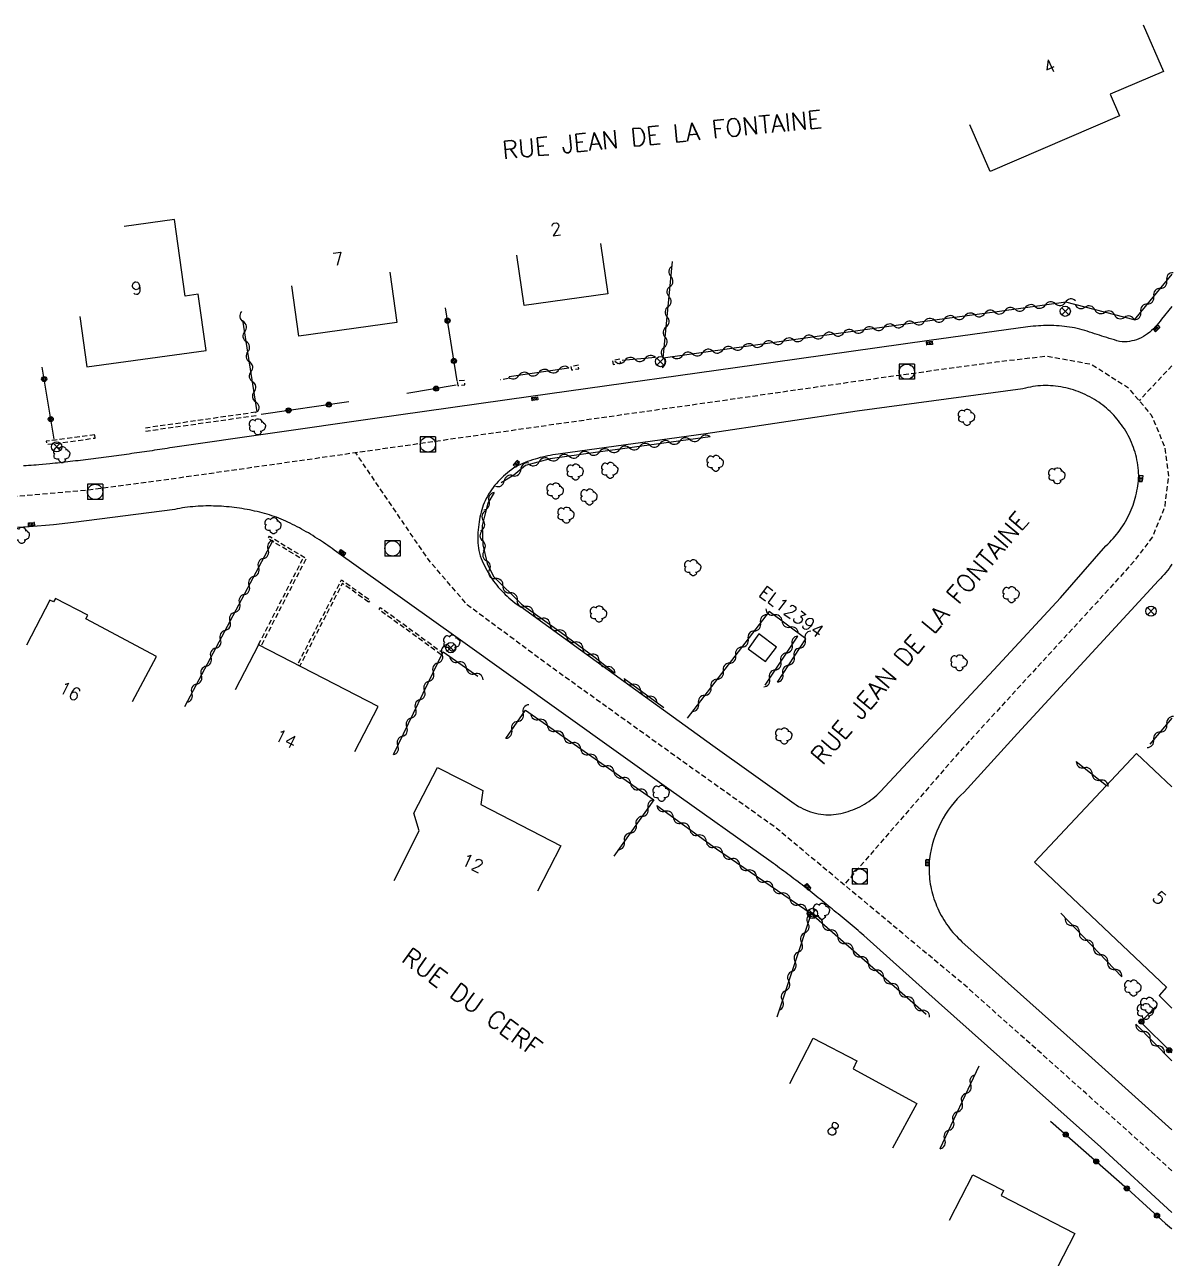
# Model space of a CAD drawing. Header units: millimetres. Extents: x 127000 to 128000, y 141000 to 142000.
# Drawn here: x 127887.2 to 128000.3, y 141501.4 to 141622.8 of the extents above; entities that cross this region are included whole.
import ezdxf
from ezdxf.enums import TextEntityAlignment as Align

# ---------------------------------------------------------------- set-up
doc = ezdxf.new("R2010")
doc.units = ezdxf.units.MM
doc.linetypes.add('DASHED', pattern=[0.75, 0.5, -0.25])
doc.layers.get('0').update_dxf_attribs({"linetype": 'CONTINUOUS'})
for name, color, linetype in [('W0001', 6, 'DASHED'), ('W0008', 7, 'CONTINUOUS'), ('W0100', 7, 'CONTINUOUS'), ('W0112', 1, 'DASHED'), ('W0300', 7, 'CONTINUOUS'), ('W0310', 3, 'CONTINUOUS'), ('W0322', 7, 'CONTINUOUS'), ('W0400', 7, 'CONTINUOUS'), ('W0420', 7, 'CONTINUOUS'), ('W0469', 7, 'CONTINUOUS'), ('W0984', 7, 'CONTINUOUS'), ('W0989', 7, 'CONTINUOUS'), ('W0991', 7, 'CONTINUOUS')]:
    doc.layers.add(name, color=color, linetype=linetype)
doc.styles.get("Standard").update_dxf_attribs({"font": 'romans.shx', "width": 0.85})

# ---------------------------------------------------------------- blocks, each defined once
blk = doc.blocks.new('T400')
for p, q in [((-0.15, 0.3), (0.15, 0.3)), ((-0.15, -0.25), (-0.15, 0.3)), ((-0.15, 0.15), (0.15, 0.15)), ((-0.15, 0), (0.15, 0)), ((0.15, 0.3), (0.15, -0.25)), ((-0.15, -0.15), (0.15, -0.15)), ((-0.15, -0.25), (-0.15, -0.3)), ((-0.15, -0.3), (0.15, -0.3)), ((0.15, -0.3), (0.15, -0.25))]:
    blk.add_line(p, q)
blk = doc.blocks.new('T300')
for p, q in [((-0.8, 0.51), (-0.86, 0.34)), ((-0.86, 0.34), (-0.86, 0.17)), ((-0.86, 0.17), (-0.74, 0.06)), ((-0.69, 0.63), (-0.8, 0.51)), ((-0.8, -0.06), (-0.74, 0.06)), ((-0.74, 0.06), (-0.69, 0.11)), ((-0.57, 0.69), (-0.69, 0.63)), ((-0.46, 0.69), (-0.57, 0.69)), ((-0.29, 0.63), (-0.46, 0.69)), ((-0.29, 0.63), (-0.17, 0.74)), ((-0.23, 0.57), (-0.29, 0.63)), ((-0.17, 0.74), (-0.06, 0.8)), ((-0.06, 0.8), (0.06, 0.8)), ((0.06, 0.8), (0.23, 0.74)), ((0.23, 0.74), (0.34, 0.63)), ((0.34, 0.63), (0.4, 0.51)), ((0.46, 0.46), (0.34, 0.46)), ((0.4, 0.51), (0.4, 0.46)), ((0.57, 0.4), (0.46, 0.46)), ((0.57, 0.4), (0.69, 0.29)), ((0.69, 0.29), (0.74, 0.17)), ((0.74, 0.06), (0.69, -0.17)), ((0.74, 0.17), (0.74, 0.06)), ((-0.8, -0.17), (-0.8, -0.06)), ((-0.8, -0.23), (-0.8, -0.17)), ((-0.74, -0.34), (-0.8, -0.23)), ((-0.69, -0.4), (-0.74, -0.34)), ((-0.51, -0.46), (-0.69, -0.4)), ((-0.4, -0.46), (-0.51, -0.46)), ((-0.4, -0.46), (-0.34, -0.46)), ((-0.34, -0.46), (-0.34, -0.4)), ((-0.34, -0.51), (-0.34, -0.46)), ((-0.29, -0.63), (-0.34, -0.51)), ((-0.17, -0.74), (-0.29, -0.63)), ((-0.06, -0.8), (-0.17, -0.74)), ((0.06, -0.8), (-0.06, -0.8)), ((0.17, -0.74), (0.06, -0.8)), ((0.23, -0.69), (0.17, -0.74)), ((0.29, -0.46), (0.23, -0.46)), ((0.29, -0.63), (0.23, -0.69)), ((0.46, -0.4), (0.29, -0.46)), ((0.34, -0.51), (0.29, -0.63)), ((0.34, -0.51), (0.34, -0.46)), ((0.57, -0.34), (0.46, -0.4)), ((0.63, -0.29), (0.57, -0.34)), ((0.69, -0.17), (0.63, -0.29))]:
    blk.add_line(p, q)
blk = doc.blocks.new('T420')
for p, q in [((0.75, 0.75), (-0.75, 0.75)), ((-0.75, 0.75), (-0.75, -0.75)), ((0.75, 0.75), (0.75, -0.75)), ((0.75, -0.75), (-0.75, -0.75))]:
    blk.add_line(p, q)
blk.add_ellipse((0, 0), major_axis=(-0.53, 0.53), ratio=1, start_param=3.926991, end_param=10.210176)
blk = doc.blocks.new('t322o')
at = {"color": 0, "linetype": 'Continuous'}
for radius in [0.25, 0.15]:
    blk.add_circle((0, 0), radius, dxfattribs=at)
blk = doc.blocks.new('t310o')
at = {"color": 0, "linetype": 'Continuous'}
for centre, start, end in [((-0.5, 0.38), 216.8699, 323.1304), ((0.5, -0.37), 36.8699, 143.1303)]:
    blk.add_arc(centre, 0.625, start, end, dxfattribs=at)
blk = doc.blocks.new('T469')
at = {"color": 0, "linetype": 'Continuous', "flags": 128}
for points in [[(-0.35, 0.35), (0.35, -0.35)], [(-0.35, -0.35), (0.35, 0.35)]]:
    blk.add_lwpolyline(points, dxfattribs=at)
at = {"color": 0, "linetype": 'Continuous'}
blk.add_circle((0, 0), 0.5, dxfattribs=at)

msp = doc.modelspace()

# ---------------------------------------------------------------- linework, layer by layer
at = {"layer": 'W0001', "flags": 128}
for points in [[(127776.11, 141529.88), (127787.25, 141527.69), (127792.95, 141526.19), (127798.82, 141523.28), (127839.18, 141502.56), (127874.31, 141484.48), (127910.21, 141466.01), (127940.32, 141450.47), (127968.86, 141435.71), (127976.99, 141431.13), (127975.32, 141424.03), (127973.76, 141420.49), (127970.87, 141416.54), (127965.65, 141410.74), (127952.19, 141397.25), (127946.87, 141392.25), (127943.87, 141389.51), (127940.19, 141387.2), (127936.58, 141385.74), (127931.82, 141384.97), (127926.6, 141385.31), (127921.83, 141386.38), (127901.25, 141390.91), (127880.55, 141395.44), (127875.38, 141396.6), (127870.32, 141398.21), (127865.14, 141400.48), (127859.7, 141403.3), (127830.83, 141417.98), (127788.02, 141439.9), (127784.97, 141442.08), (127782.03, 141445.27), (127779.72, 141448.82), (127778.02, 141453.54), (127777.4, 141459.73), (127777.07, 141479.11), (127776.48, 141508.34), (127775.74, 141551.3), (127775.13, 141588.95), (127776.3, 141594.23), (127777.5, 141600.27), (127783.57, 141599.75), (127789.6, 141598.96), (127794.88, 141597.46), (127816.2, 141591.11), (127840.22, 141583.94), (127856.13, 141579.29), (127861.45, 141578.02), (127869.15, 141576.81), (127877.99, 141576.18), (127884.81, 141576.24), (127893.43, 141577.01), (127900.83, 141577.99), (127936.75, 141583.11), (127956.23, 141585.87), (127972.58, 141588.22), (127982.68, 141589.6), (127987.7, 141590.17), (127992.07, 141589.37), (127995.63, 141587.1), (127997.97, 141584.38), (127999.28, 141581.25), (127999.65, 141578.38), (127999.28, 141575.32), (127998.08, 141572.39), (127996.26, 141569.97), (127992.63, 141565.97), (127979.37, 141551.53), (127967.77, 141538.17)], [(128000, 141589.22), (127996.77, 141585.78)], [(128000, 141510.04), (127999.52, 141510.48), (127991.53, 141517.67), (127979.66, 141528.26), (127961.03, 141543.79), (127952.07, 141550.17), (127939, 141559.55), (127930.74, 141565.67), (127926.86, 141570.18), (127919.72, 141580.68)]]:
    msp.add_lwpolyline(points, dxfattribs=at)
at = {"layer": 'W0008', "flags": 128}
for points in [[(128000, 141595.05), (127998.98, 141593.79), (127998.83, 141593.59), (127998.68, 141593.39), (127998.52, 141593.21), (127998.35, 141593.03), (127998.18, 141592.85), (127998, 141592.69), (127997.81, 141592.53), (127997.61, 141592.36), (127997.4, 141592.21), (127997.19, 141592.08), (127996.96, 141591.95), (127996.73, 141591.85), (127996.51, 141591.77), (127996.28, 141591.7), (127996.05, 141591.65), (127995.83, 141591.6), (127995.59, 141591.57), (127995.36, 141591.56), (127995.12, 141591.56), (127994.85, 141591.6), (127994.59, 141591.67), (127994.34, 141591.76), (127994.08, 141591.84), (127993.83, 141591.91), (127993.59, 141591.98), (127993.35, 141592.06), (127993.11, 141592.13), (127992.87, 141592.21), (127992.63, 141592.29), (127992.38, 141592.37), (127992.14, 141592.45), (127991.9, 141592.53), (127991.66, 141592.61), (127991.42, 141592.68), (127991.17, 141592.75), (127990.93, 141592.82), (127990.68, 141592.88), (127990.43, 141592.93), (127990.18, 141592.98), (127989.93, 141593.02), (127989.67, 141593.05), (127989.42, 141593.08), (127989.16, 141593.11), (127988.91, 141593.13), (127988.65, 141593.15), (127988.4, 141593.16), (127988.14, 141593.17), (127987.89, 141593.17), (127987.63, 141593.17), (127987.38, 141593.16), (127987.12, 141593.15), (127986.87, 141593.14), (127986.61, 141593.12), (127986.36, 141593.1), (127986.1, 141593.07), (127985.84, 141593.04), (127976.12, 141591.71), (127960.8, 141589.55), (127936.95, 141586.18), (127921.4, 141583.98), (127901.71, 141581.17), (127901.46, 141581.13), (127901.21, 141581.09), (127900.96, 141581.05), (127900.71, 141581.02), (127900.46, 141580.98), (127900.21, 141580.94), (127899.96, 141580.9), (127899.71, 141580.86), (127899.46, 141580.83), (127899.21, 141580.79), (127898.96, 141580.75), (127898.71, 141580.71), (127898.46, 141580.68), (127898.21, 141580.64), (127897.96, 141580.61), (127897.71, 141580.57), (127897.46, 141580.53), (127897.21, 141580.5), (127896.96, 141580.46), (127896.71, 141580.43), (127896.46, 141580.39), (127896.21, 141580.36), (127895.96, 141580.33), (127895.71, 141580.29), (127895.45, 141580.26), (127895.2, 141580.23), (127894.95, 141580.19), (127894.7, 141580.16), (127894.45, 141580.13), (127894.19, 141580.1), (127893.94, 141580.07), (127893.69, 141580.04), (127893.44, 141580), (127893.18, 141579.97), (127892.93, 141579.94), (127892.68, 141579.91), (127892.43, 141579.88), (127892.18, 141579.85), (127891.92, 141579.83), (127891.67, 141579.8), (127891.42, 141579.77), (127891.17, 141579.74), (127890.91, 141579.71), (127890.67, 141579.68), (127890.42, 141579.65), (127890.17, 141579.62), (127889.92, 141579.6), (127889.67, 141579.57), (127888.59, 141579.47), (127888.33, 141579.45), (127888.08, 141579.43), (127887.82, 141579.42), (127887.57, 141579.4), (127887.32, 141579.38), (127887.06, 141579.37)], [(128000, 141505.94), (127993.02, 141512.36), (127977.03, 141526.58), (127969.71, 141533.17), (127969.51, 141533.33), (127969.32, 141533.5), (127969.13, 141533.67), (127968.94, 141533.83), (127968.74, 141534), (127968.55, 141534.16), (127968.36, 141534.32), (127968.16, 141534.49), (127967.97, 141534.65), (127967.77, 141534.81), (127967.58, 141534.98), (127967.38, 141535.14), (127967.19, 141535.3), (127966.99, 141535.46), (127966.8, 141535.62), (127966.6, 141535.79), (127966.4, 141535.95), (127966.21, 141536.11), (127966.01, 141536.27), (127965.81, 141536.43), (127965.61, 141536.59), (127965.41, 141536.74), (127965.22, 141536.9), (127965.02, 141537.06), (127964.82, 141537.22), (127964.62, 141537.37), (127964.42, 141537.53), (127964.23, 141537.69), (127964.03, 141537.84), (127963.83, 141538), (127963.63, 141538.15), (127963.43, 141538.3), (127963.23, 141538.46), (127963.03, 141538.61), (127962.83, 141538.76), (127962.63, 141538.91), (127962.43, 141539.07), (127962.22, 141539.22), (127962.02, 141539.37), (127961.82, 141539.52), (127961.62, 141539.67), (127961.42, 141539.82), (127961.21, 141539.97), (127961.01, 141540.12), (127960.81, 141540.27), (127960.6, 141540.42), (127950.54, 141547.56), (127929.81, 141562.39), (127917.62, 141571.09), (127917.42, 141571.24), (127917.21, 141571.39), (127917, 141571.54), (127916.79, 141571.68), (127916.58, 141571.82), (127916.37, 141571.97), (127916.16, 141572.1), (127915.95, 141572.24), (127915.73, 141572.37), (127915.52, 141572.51), (127915.3, 141572.64), (127915.08, 141572.77), (127914.86, 141572.89), (127914.64, 141573.02), (127914.42, 141573.14), (127914.2, 141573.26), (127913.98, 141573.38), (127913.75, 141573.49), (127913.52, 141573.61), (127913.3, 141573.72), (127913.07, 141573.83), (127912.85, 141573.93), (127912.63, 141574.03), (127912.4, 141574.12), (127912.17, 141574.22), (127911.95, 141574.31), (127911.72, 141574.39), (127911.49, 141574.47), (127911.25, 141574.55), (127911.02, 141574.62), (127910.78, 141574.69), (127910.55, 141574.75), (127910.3, 141574.81), (127910.05, 141574.87), (127909.8, 141574.93), (127909.55, 141574.98), (127909.3, 141575.03), (127909.05, 141575.08), (127908.8, 141575.12), (127908.55, 141575.17), (127908.3, 141575.2), (127908.05, 141575.24), (127907.8, 141575.27), (127907.54, 141575.3), (127907.29, 141575.33), (127907.04, 141575.35), (127906.78, 141575.37), (127906.53, 141575.39), (127906.27, 141575.4), (127906.02, 141575.42), (127905.76, 141575.42), (127905.51, 141575.43), (127905.25, 141575.43), (127904.99, 141575.43), (127904.74, 141575.42), (127904.48, 141575.41), (127904.23, 141575.39), (127903.97, 141575.38), (127903.72, 141575.35), (127903.46, 141575.33), (127903.21, 141575.3), (127902.95, 141575.26), (127902.7, 141575.23), (127902.45, 141575.18), (127902.19, 141575.14), (127901.94, 141575.09), (127892, 141573.81), (127890.01, 141573.57), (127887.62, 141573.37), (127886.49, 141573.3)]]:
    msp.add_lwpolyline(points, dxfattribs=at)
msp.add_lwpolyline([(127962.84, 141546.17), (127963.06, 141546.02), (127963.28, 141545.88), (127963.51, 141545.76), (127963.74, 141545.64), (127963.97, 141545.53), (127964.21, 141545.44), (127964.45, 141545.35), (127964.7, 141545.28), (127964.95, 141545.21), (127965.2, 141545.16), (127965.46, 141545.12), (127965.72, 141545.08), (127965.98, 141545.06), (127966.23, 141545.05), (127966.48, 141545.06), (127966.73, 141545.07), (127966.97, 141545.1), (127967.22, 141545.14), (127967.45, 141545.19), (127967.69, 141545.24), (127967.93, 141545.31), (127968.16, 141545.38), (127968.39, 141545.47), (127968.62, 141545.55), (127968.85, 141545.65), (127969.08, 141545.74), (127969.31, 141545.85), (127969.54, 141545.97), (127969.76, 141546.09), (127969.98, 141546.22), (127970.19, 141546.36), (127970.4, 141546.51), (127970.6, 141546.66), (127970.8, 141546.82), (127970.99, 141546.99), (127971.17, 141547.17), (127971.35, 141547.35), (127982.92, 141559.78), (127989.03, 141566.4), (127993.51, 141571.5), (127993.7, 141571.68), (127993.88, 141571.86), (127994.06, 141572.05), (127994.23, 141572.24), (127994.4, 141572.44), (127994.56, 141572.63), (127994.72, 141572.83), (127994.87, 141573.04), (127995.02, 141573.25), (127995.16, 141573.46), (127995.29, 141573.68), (127995.43, 141573.9), (127995.55, 141574.12), (127995.67, 141574.35), (127995.79, 141574.58), (127995.9, 141574.81), (127995.99, 141575.04), (127996.09, 141575.26), (127996.17, 141575.5), (127996.25, 141575.73), (127996.33, 141575.96), (127996.39, 141576.2), (127996.46, 141576.43), (127996.51, 141576.67), (127996.56, 141576.91), (127996.6, 141577.16), (127996.64, 141577.4), (127996.67, 141577.65), (127996.7, 141577.89), (127996.72, 141578.16), (127996.73, 141578.42), (127996.72, 141578.67), (127996.71, 141578.93), (127996.69, 141579.19), (127996.66, 141579.45), (127996.61, 141579.7), (127996.56, 141579.96), (127996.51, 141580.21), (127996.44, 141580.46), (127996.37, 141580.71), (127996.3, 141580.95), (127996.21, 141581.19), (127996.12, 141581.42), (127996.03, 141581.66), (127995.93, 141581.89), (127995.82, 141582.12), (127995.7, 141582.34), (127995.58, 141582.56), (127995.45, 141582.78), (127995.32, 141583), (127995.18, 141583.2), (127995.04, 141583.4), (127994.89, 141583.6), (127994.74, 141583.79), (127994.59, 141583.98), (127994.44, 141584.17), (127994.27, 141584.35), (127994.11, 141584.52), (127993.94, 141584.7), (127993.76, 141584.86), (127993.58, 141585.03), (127993.4, 141585.18), (127993.21, 141585.34), (127993.01, 141585.48), (127992.81, 141585.63), (127992.59, 141585.77), (127992.38, 141585.9), (127992.16, 141586.03), (127991.93, 141586.16), (127991.71, 141586.27), (127991.48, 141586.38), (127991.25, 141586.49), (127991.02, 141586.58), (127990.78, 141586.68), (127990.55, 141586.76), (127990.31, 141586.84), (127990.06, 141586.91), (127989.82, 141586.98), (127989.57, 141587.04), (127989.32, 141587.09), (127989.06, 141587.14), (127988.81, 141587.18), (127988.56, 141587.21), (127988.31, 141587.23), (127988.06, 141587.25), (127987.82, 141587.26), (127987.57, 141587.26), (127987.32, 141587.26), (127987.07, 141587.24), (127986.82, 141587.23), (127986.58, 141587.2), (127986.33, 141587.17), (127986.08, 141587.12), (127985.84, 141587.08), (127985.59, 141587.02), (127985.34, 141586.96), (127969.06, 141584.74), (127954.18, 141582.53), (127939.89, 141580.55), (127939.64, 141580.52), (127939.38, 141580.48), (127939.12, 141580.44), (127938.87, 141580.4), (127938.62, 141580.35), (127938.36, 141580.3), (127938.11, 141580.24), (127937.86, 141580.18), (127937.61, 141580.11), (127937.37, 141580.03), (127937.12, 141579.96), (127936.87, 141579.87), (127936.64, 141579.79), (127936.4, 141579.7), (127936.17, 141579.61), (127935.94, 141579.51), (127935.72, 141579.41), (127935.5, 141579.29), (127935.29, 141579.16), (127935.08, 141579.02), (127934.87, 141578.86), (127934.67, 141578.7), (127934.47, 141578.53), (127934.28, 141578.36), (127934.09, 141578.19), (127933.91, 141578.01), (127933.74, 141577.82), (127933.57, 141577.63), (127933.4, 141577.43), (127933.25, 141577.23), (127933.09, 141577.02), (127932.95, 141576.8), (127932.81, 141576.58), (127932.69, 141576.37), (127932.58, 141576.16), (127932.47, 141575.94), (127932.37, 141575.72), (127932.28, 141575.49), (127932.2, 141575.27), (127932.13, 141575.04), (127932.06, 141574.81), (127932, 141574.57), (127931.95, 141574.33), (127931.91, 141574.09), (127931.87, 141573.85), (127931.84, 141573.59), (127931.8, 141573.34), (127931.78, 141573.08), (127931.76, 141572.82), (127931.74, 141572.56), (127931.73, 141572.3), (127931.73, 141572.05), (127931.74, 141571.79), (127931.77, 141571.53), (127931.8, 141571.28), (127931.85, 141571.03), (127931.91, 141570.77), (127931.98, 141570.52), (127932.08, 141570.27), (127932.18, 141570.03), (127932.28, 141569.79), (127932.39, 141569.56), (127932.51, 141569.33), (127932.63, 141569.1), (127932.75, 141568.88), (127932.88, 141568.67), (127933.02, 141568.45), (127933.16, 141568.24), (127933.3, 141568.04), (127933.45, 141567.84), (127933.6, 141567.64), (127933.76, 141567.45), (127933.92, 141567.26), (127934.09, 141567.08), (127934.26, 141566.9), (127934.44, 141566.72), (127934.62, 141566.55), (127934.81, 141566.38), (127935, 141566.22), (127935.19, 141566.06), (127935.39, 141565.91), (127935.6, 141565.75), (127935.81, 141565.61), (127936.02, 141565.46), (127936.24, 141565.33), (127936.46, 141565.19), (127941.83, 141561.27), (127954.86, 141551.88)], close=True, dxfattribs=at)
msp.add_lwpolyline([(128000, 141569.69), (127999.87, 141569.5), (127999.71, 141569.29), (127999.55, 141569.09), (127999.39, 141568.89), (127999.22, 141568.69), (127999.04, 141568.49), (127998.86, 141568.3), (127998.68, 141568.11), (127984.82, 141553.06), (127979.57, 141547.28, 0.179475), (127976.15, 141540.71), (127976.13, 141540.46), (127976.12, 141540.21), (127976.11, 141539.96), (127976.11, 141539.71), (127976.12, 141539.46), (127976.13, 141539.22), (127976.15, 141538.97), (127976.17, 141538.73), (127976.2, 141538.48), (127976.24, 141538.24), (127976.28, 141538), (127976.33, 141537.76), (127976.39, 141537.52), (127976.45, 141537.28), (127976.52, 141537.04), (127976.6, 141536.8), (127976.68, 141536.57), (127976.77, 141536.33), (127976.86, 141536.09), (127976.97, 141535.85), (127977.08, 141535.62), (127977.19, 141535.39), (127977.31, 141535.16), (127977.43, 141534.94), (127977.56, 141534.72), (127977.7, 141534.51), (127977.84, 141534.3), (127977.98, 141534.09), (127978.14, 141533.89), (127978.29, 141533.69), (127978.46, 141533.49), (127978.62, 141533.3), (127978.8, 141533.11), (127978.98, 141532.92), (127979.16, 141532.74), (127979.35, 141532.57), (127991.8, 141521.45), (128000, 141514.07)], format="xyb", dxfattribs=at)
at = {"layer": 'W0100', "flags": 128}
for points in [[(127997.17, 141622.76), (127999.16, 141618.17), (127993.94, 141615.91), (127994.85, 141613.81), (127982.12, 141608.31), (127980.14, 141612.9)], [(127892.6, 141594.06), (127893.29, 141589.1), (127905.02, 141590.73), (127904.25, 141596.24), (127902.97, 141596.06), (127901.92, 141603.59), (127896.97, 141602.9)], [(127943.81, 141601.25), (127944.52, 141596.3), (127936.29, 141595.13), (127935.59, 141600.08)], [(127923.09, 141598.43), (127923.79, 141593.48), (127914.14, 141592.11), (127913.44, 141597.06)], [(127897.8, 141556.21), (127900.16, 141560.62), (127893.21, 141564.34), (127893.38, 141564.69), (127890.2, 141566.34), (127890.02, 141565.99), (127889.66, 141566.17), (127887.35, 141561.74)], [(127919.65, 141551.27), (127921.94, 141555.72), (127910.18, 141561.78), (127907.89, 141557.33)], [(128000, 141547.81), (127996.53, 141551.08), (127986.48, 141540.38), (127999.47, 141528.1), (127998.73, 141527.29), (128000, 141526.05)], [(127923.51, 141538.6), (127925.99, 141543.48), (127925.46, 141545.21), (127927.78, 141549.69), (127932.24, 141547.43), (127932.03, 141546.06), (127939.91, 141542), (127937.62, 141537.55)], [(127962.44, 141518.62), (127964.72, 141523.07), (127969.03, 141520.85), (127968.66, 141520.06), (127974.91, 141516.67), (127972.52, 141512.27)], [(127978.14, 141505.2), (127980.42, 141509.65), (127983.44, 141508.1), (127983.19, 141507.6), (127990.44, 141503.87), (127988.15, 141499.43)]]:
    msp.add_lwpolyline(points, dxfattribs=at)
msp.add_lwpolyline([(127960.03, 141560.12), (127961.11, 141561.55), (127959.39, 141562.84), (127958.32, 141561.36)], close=True, dxfattribs=at)
at = {"layer": 'W0112', "flags": 128}
for points in [[(127941.63, 141589.26), (127940.89, 141589.14), (127940.94, 141588.8), (127941.68, 141588.92)], [(127945.72, 141589.86), (127944.99, 141589.7), (127945.06, 141589.35), (127945.8, 141589.51)], [(127930.42, 141587.78), (127929.72, 141587.7), (127929.77, 141587.27), (127930.47, 141587.35)], [(127909.92, 141584.64), (127899.05, 141583.09), (127899.09, 141582.79), (127909.97, 141584.33)], [(127894.08, 141582.43), (127890.2, 141581.9), (127889.31, 141581.81), (127889.34, 141581.49), (127890.24, 141581.57), (127894.13, 141582.11)], [(127910.19, 141561.79), (127914.52, 141570.17), (127911.11, 141572.22), (127911.25, 141572.45), (127914.87, 141570.27), (127910.43, 141561.66)], [(127921.01, 141565.97), (127918.43, 141567.82), (127914.23, 141559.7), (127914.02, 141559.81), (127918.34, 141568.17), (127921.15, 141566.16)], [(127928.14, 141560.8), (127922.03, 141565.23), (127922.18, 141565.44), (127928.28, 141561)]]:
    msp.add_lwpolyline(points, close=True, dxfattribs=at)
msp.add_lwpolyline([(127934.74, 141587.96), (127933.98, 141587.82)], dxfattribs=at)
at = {"layer": 'W0310', "flags": 128}
for points in [[(128000, 141598.22), (127996.28, 141593.73), (127989.55, 141595.47), (127983.03, 141594.56), (127976.43, 141593.66), (127966.97, 141592.36), (127949.98, 141589.97), (127950.88, 141599.47)], [(127910.06, 141584.67), (127908.65, 141593.7)], [(127940.71, 141588.98), (127934.82, 141588.11)], [(127949.21, 141590.03), (127945.94, 141589.72)], [(127954.6, 141582.21), (127943.33, 141580.68), (127938.86, 141580.06), (127936.44, 141579.41), (127935.28, 141578.47), (127934.03, 141577.71)], [(127933.36, 141576.74), (127932.74, 141575.71), (127932.39, 141574.42), (127932.16, 141573.51), (127932.23, 141571.59), (127932.66, 141569.78), (127933.28, 141568.49), (127936.03, 141565.78), (127939.95, 141562.99), (127943.29, 141560.52), (127945.18, 141559.02)], [(127911.59, 141572.03), (127902.9, 141555.66)], [(127961.2, 141558.1), (127963.99, 141562.35), (127960.4, 141565.06), (127952.33, 141554.56)], [(127963.19, 141562.63), (127959.97, 141557.8)], [(127923.45, 141550.97), (127928.34, 141561.07), (127931.75, 141558.7)], [(127946.14, 141558.45), (127950.05, 141555.6)], [(127934.51, 141552.57), (127936.42, 141555.34), (127949.05, 141546.53)], [(128000, 141554.55), (127997.81, 141551.99)], [(127990.58, 141550.3), (127993.58, 141547.95)], [(127949.05, 141546.53), (127945.12, 141540.99)], [(127949.36, 141545.98), (127955.22, 141541.71), (127964.52, 141535.35), (127975.83, 141525.44)], [(127964.52, 141535.35), (127961.14, 141525.14)], [(127995.06, 141529.12), (127989.06, 141535.37)], [(127996.45, 141524.45), (128000, 141520.87)], [(127977.22, 141512.22), (127981.04, 141520.36)]]:
    msp.add_lwpolyline(points, dxfattribs=at)
at = {"layer": 'W0322', "flags": 128}
for points in [[(127929.7, 141587.72), (127928.58, 141594.9)], [(127890.07, 141581.99), (127888.91, 141589.08)], [(127929.61, 141587.3), (127924.76, 141586.48)], [(127919.06, 141585.68), (127910.43, 141584.42)], [(127998.38, 141526.17), (127996.95, 141524.65), (128000, 141521.64)], [(127988.06, 141514.92), (127995.63, 141508.26), (127999.37, 141504.86), (127999.57, 141504.7), (127999.76, 141504.54), (127999.95, 141504.38), (128000, 141504.33)]]:
    msp.add_lwpolyline(points, dxfattribs=at)

# ---------------------------------------------------------------- block references
at = {"layer": 'W0300'}
for p in [(127979.85, 141584.14), (127910.11, 141583.21), (127890.87, 141580.48), (127955.14, 141579.63), (127941.36, 141578.76), (127944.76, 141578.93), (127988.73, 141578.39), (127939.4, 141576.89), (127942.72, 141576.31), (127940.46, 141574.52), (127886.89, 141572.53), (127911.65, 141573.48), (127952.92, 141569.35), (127984.23, 141566.71), (127943.66, 141564.79), (127929.22, 141561.96), (127979.11, 141560), (127961.88, 141552.8), (127949.82, 141547.17), (127965.58, 141535.57), (127996.21, 141528.02), (127997.77, 141526.31), (127997.44, 141525.71)]:
    msp.add_blockref('T300', p, dxfattribs=at)
at = {"layer": 'W0310'}
for p, rotation in [((127950.74, 141598.01), 84.57661389764729), ((127999.48, 141597.6), 230.3471555084694), ((127950.55, 141596.01), 84.57661389764729), ((127998.21, 141596.06), 230.3471555084694), ((127950.36, 141594.02), 84.57661389764729), ((127983.58, 141594.63), 188.0226036244851), ((127985.56, 141594.91), 188.0226036244851), ((127987.54, 141595.19), 188.0226036244851), ((127989.52, 141595.47), 188.0226036244851), ((127991.46, 141594.98), 165.4665493065389), ((127993.39, 141594.48), 165.4665493065389), ((127996.93, 141594.52), 230.3471555084694), ((127908.67, 141593.56), 98.89787144256225), ((127975.65, 141593.56), 187.8388547608067), ((127977.63, 141593.83), 187.7069883737146), ((127979.62, 141594.09), 187.7069883737146), ((127981.6, 141594.36), 187.7069883737146), ((127995.33, 141593.98), 165.4665493065389), ((127908.98, 141591.59), 98.89787144256225), ((127950.17, 141592.03), 84.57661389764729), ((127965.75, 141592.19), 188.0097744193014), ((127967.73, 141592.46), 187.8388547608067), ((127969.71, 141592.74), 187.8388547608067), ((127971.69, 141593.01), 187.8388547608067), ((127973.67, 141593.28), 187.8388547608067), ((127957.83, 141591.07), 188.0097744193014), ((127959.81, 141591.35), 188.0097744193014), ((127961.79, 141591.63), 188.0097744193014), ((127963.77, 141591.91), 188.0097744193014), ((127909.29, 141589.61), 98.89787144256225), ((127948.21, 141589.94), 185.4219586908352), ((127949.98, 141590.04), 84.57661389764729), ((127951.88, 141590.24), 188.0097744193014), ((127953.86, 141590.52), 188.0097744193014), ((127955.84, 141590.79), 188.0097744193014), ((127937.74, 141588.54), 188.4354704242715), ((127939.72, 141588.84), 188.4354704242715), ((127946.22, 141589.75), 185.4219586908352), ((127909.6, 141587.64), 98.89787144256225), ((127935.76, 141588.25), 188.4354704242715), ((127909.91, 141585.66), 98.89787144256225), ((127947.66, 141581.27), 187.720145205842), ((127949.64, 141581.54), 187.720145205842), ((127951.62, 141581.81), 187.720145205842), ((127953.61, 141582.08), 187.720145205842), ((127939.73, 141580.18), 187.9775622615309), ((127941.72, 141580.46), 187.9775622615309), ((127943.7, 141580.73), 187.720145205842), ((127945.68, 141581), 187.720145205842), ((127935.97, 141579.02), 219.2907291172656), ((127937.78, 141579.77), 194.9514083208135), ((127934.33, 141577.89), 211.180933952434), ((127932.84, 141575.89), 238.7598362477012), ((127932.28, 141573.98), 255.7530619082731), ((127911.12, 141571.15), 242.0264685381957), ((127932.22, 141571.99), 272.1349702775999), ((127932.6, 141570.03), 283.388553470675), ((127910.18, 141569.38), 242.0264685381957), ((127909.25, 141567.61), 242.0264685381957), ((127933.5, 141568.28), 315.3577751831182), ((127934.93, 141566.87), 315.3577751831182), ((127908.31, 141565.85), 242.0264685381957), ((127936.39, 141565.52), 324.5523882965448), ((127907.37, 141564.08), 242.0264685381957), ((127938.02, 141564.36), 324.5523882965448), ((127959.54, 141563.94), 232.441724504914), ((127960.87, 141564.71), 142.9046716613077), ((127939.65, 141563.2), 324.5523882965448), ((127962.46, 141563.51), 142.9046716613077), ((127906.43, 141562.31), 242.0264685381957), ((127941.27, 141562.02), 323.5385064973265), ((127958.32, 141562.35), 232.441724504914), ((127962.64, 141561.8), 236.2356244574112), ((127963.94, 141562.28), 56.77893494721464), ((127905.49, 141560.55), 242.0264685381957), ((127928.24, 141560.87), 64.14923733621153), ((127942.87, 141560.83), 323.5385064973265), ((127957.1, 141560.76), 232.441724504914), ((127961.53, 141560.13), 236.2356244574112), ((127962.84, 141560.61), 56.77893494721464), ((127904.55, 141558.78), 242.0264685381957), ((127927.37, 141559.07), 64.14923733621153), ((127929.8, 141560.06), 325.080119047529), ((127944.45, 141559.6), 321.4214247186079), ((127955.88, 141559.18), 232.441724504914), ((127961.75, 141558.93), 56.77893494721464), ((127931.44, 141558.91), 325.080119047529), ((127946.95, 141557.86), 323.8734561730233), ((127960.42, 141558.47), 236.2356244574112), ((127903.62, 141557.02), 242.0264685381957), ((127926.5, 141557.27), 64.14923733621153), ((127948.56, 141556.68), 323.8734561730233), ((127954.66, 141557.59), 232.441724504914), ((127925.63, 141555.47), 64.14923733621153), ((127953.44, 141556.01), 232.441724504914), ((127936.21, 141555.05), 55.47619472314687), ((127937.76, 141554.41), 325.1087037278084), ((127924.76, 141553.67), 64.14923733621153), ((127935.08, 141553.4), 55.47619472314687), ((127939.4, 141553.26), 325.1087037278084), ((127999.49, 141553.96), 229.5708130378542), ((127923.88, 141551.87), 64.14923733621153), ((127941.04, 141552.12), 325.1087037278084), ((127998.2, 141552.44), 229.5708130378542), ((127942.68, 141550.97), 325.1087037278084), ((127944.32, 141549.83), 325.1087037278084), ((127991.37, 141549.68), 321.8659381679462), ((127945.96, 141548.69), 325.1087037278084), ((127992.94, 141548.45), 321.8659381679462), ((127947.6, 141547.54), 325.1087037278084), ((127948.47, 141545.71), 234.6099748237665), ((127950.16, 141545.39), 323.9311910204999), ((127947.31, 141544.08), 234.6099748237665), ((127951.78, 141544.21), 323.9311910204999), ((127946.15, 141542.45), 234.6099748237665), ((127953.4, 141543.04), 323.9311910204999), ((127955.01, 141541.86), 323.9311910204999), ((127956.66, 141540.72), 325.6099439680486), ((127958.31, 141539.59), 325.6099439680486), ((127959.96, 141538.46), 325.6099439680486), ((127961.61, 141537.33), 325.6099439680486), ((127963.26, 141536.2), 325.6099439680486), ((127964.88, 141535.03), 318.8069484966656), ((127964.2, 141534.4), 251.664233673524), ((127966.38, 141533.71), 318.8069484966656), ((127990.21, 141534.16), 133.88095952807), ((127963.57, 141532.5), 251.664233673524), ((127967.89, 141532.4), 318.8069484966656), ((127991.6, 141532.72), 133.88095952807), ((127969.39, 141531.08), 318.8069484966656), ((127992.99, 141531.28), 133.88095952807), ((127962.94, 141530.6), 251.664233673524), ((127994.37, 141529.84), 133.88095952807), ((127962.31, 141528.7), 251.664233673524), ((127970.9, 141529.76), 318.8069484966656), ((127972.4, 141528.44), 318.8069484966656), ((127961.69, 141526.8), 251.664233673524), ((127973.91, 141527.13), 318.8069484966656), ((127975.41, 141525.81), 318.8069484966656), ((127997.16, 141523.74), 314.7232422041695), ((127998.56, 141522.32), 314.7232422041695), ((127980.2, 141518.55), 64.85459284011903), ((127979.35, 141516.74), 64.85459284011903), ((127978.5, 141514.93), 64.85459284011903), ((127977.65, 141513.12), 64.85459284011903)]:
    msp.add_blockref('t310o', p, dxfattribs=dict(at, rotation=rotation))
at = {"layer": 'W0322'}
for p, rotation in [((127928.77, 141593.65), 98.83373886314645), ((127929.39, 141589.69), 98.83373886314645), ((127889.1, 141587.91), 99.24093783096599), ((127927.64, 141586.97), 189.5882449700956), ((127917.08, 141585.39), 188.267673107929), ((127889.75, 141583.96), 99.24093783096599), ((127913.13, 141584.82), 188.267673107929), ((127997, 141524.71), 226.4963919394905), ((127999.73, 141521.9), 315.3556103386446), ((127989.56, 141513.6), 318.6039380956743), ((127992.56, 141510.96), 318.6039380956743), ((127995.56, 141508.31), 318.6039380956743), ((127998.53, 141505.63), 317.8334283343279)]:
    msp.add_blockref('t322o', p, dxfattribs=dict(at, rotation=rotation))
at = {"layer": 'W0400'}
for p, rotation in [((127998.49, 141592.88), 315.0468817223152), ((127976.14, 141591.44), 275.4075030351116), ((127937.33, 141585.97), 278.0639573934228), ((127935.52, 141579.58), 138.4828021838113), ((127996.95, 141578.13), 355.883737261369), ((127887.86, 141573.63), 94.8642062252503), ((127918.43, 141570.84), 54.47499776659554), ((127975.95, 141540.34), 177.0870255929592), ((127964.18, 141537.97), 40.99019738392916)]:
    msp.add_blockref('T400', p, dxfattribs=dict(at, rotation=rotation))
at = {"layer": 'W0420'}
for p in [(127973.92, 141588.63), (127926.84, 141581.48), (127894.11, 141576.81), (127923.36, 141571.25), (127969.29, 141538.98)]:
    msp.add_blockref('T420', p, dxfattribs=at)
at = {"layer": 'W0469'}
for p in [(127989.51, 141594.57), (127949.7, 141589.62), (127890.33, 141581.24), (127997.94, 141565.08), (127929.08, 141561.49), (127964.64, 141535.36)]:
    msp.add_blockref('T469', p, dxfattribs=at)

# ---------------------------------------------------------------- texts
at = {"layer": 'W0984'}
msp.add_text('EL12394', height=1.25, rotation=324.1402, dxfattribs=at).set_placement((127962.6, 141565.01), align=Align.MIDDLE)
at = {"layer": 'W0989'}
for s, rotation, p in [('RUE JEAN DE LA FONTAINE', 5.6255, (127949.86, 141611.95)), ('RUE JEAN DE LA FONTAINE', 49.7585, (127975.18, 141562.44)), ('RUE DU CERF', 323.9058, (127931.18, 141526.63))]:
    msp.add_text(s, height=1.75, rotation=rotation, dxfattribs=at).set_placement(p, align=Align.MIDDLE)
at = {"layer": 'W0991'}
for s, rotation, p in [('4', 24.5183, (127987.94, 141618.66)), ('2', 8.1065, (127939.42, 141602.65)), ('7', 8.1004, (127917.98, 141599.72)), ('9', 7.8805, (127898.19, 141596.85)), ('16', 332.1214, (127891.64, 141557.21)), ('14', 332.7452, (127912.86, 141552.52)), ('12', 334.5871, (127931.23, 141540.3)), ('5', 316.2713, (127998.78, 141536.88)), ('8', 332.6796, (127966.71, 141514.16))]:
    msp.add_text(s, height=1.25, rotation=rotation, dxfattribs=at).set_placement(p, align=Align.MIDDLE)

doc.saveas('drawing.dxf')
